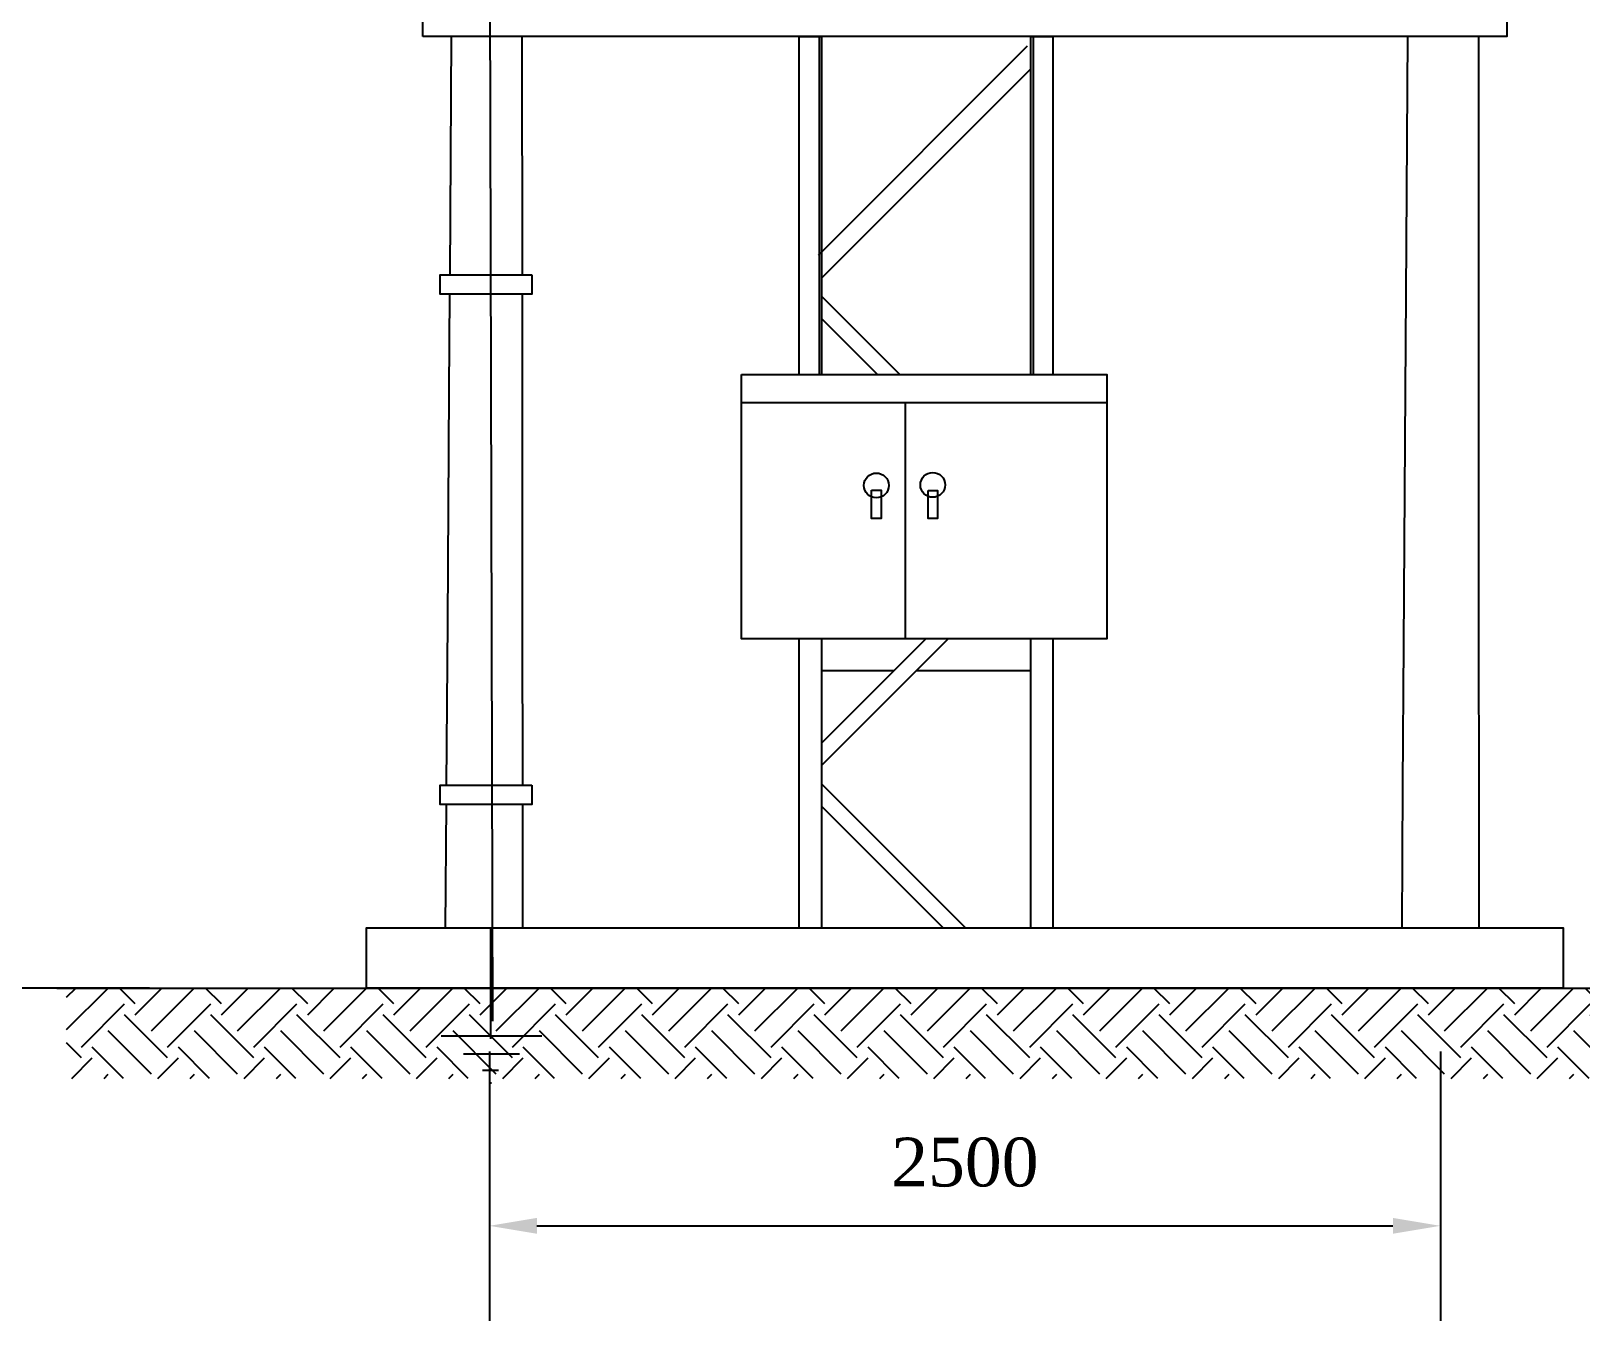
# Model space of a CAD drawing. Header units: inches. Extents: x -246336 to 136055, y -106871 to 69513.
# Drawn here: x -199535 to -195340, y -42079 to -38589 of the extents above; entities that cross this region are included whole.
import ezdxf

# ---------------------------------------------------------------- set-up
doc = ezdxf.new("R2010")
doc.units = ezdxf.units.IN
doc.header["$MEASUREMENT"] = 0
for name, color, linetype in [('Layer1', 7, 'Continuous'), ('XA-TT1', 7, 'Continuous'), ('XA-TT2', 7, 'Continuous')]:
    doc.layers.add(name, color=color, linetype=linetype)
doc.styles.add('VIET25', font='VNTIME_0.TTF', dxfattribs={"height": 2.5})

msp = doc.modelspace()

# ---------------------------------------------------------------- hatches: boundary and pattern name
at = {"layer": 'XA-TT1'}
h = msp.add_hatch(dxfattribs=at)
h.set_pattern_fill('EARTH', color=4, scale=660, angle=45, style=0)
h.set_pattern_definition([(45, (-202199.29, -47872.09), (1e-14, 233.3452), [165, -165]), (45, (-202243.04, -47828.34), (1e-14, 233.3452), [165, -165]), (45, (-202286.8, -47784.59), (1e-14, 233.3452), [165, -165]), (135, (-202286.8, -47755.42), (-233.3452, 3e-14), [165, -165]), (135, (-202243.04, -47711.67), (-233.3452, 3e-14), [165, -165]), (135, (-202199.29, -47667.91), (-233.3452, 3e-14), [165, -165])])
h.paths.add_polyline_path([(-199439.273, -41178.678), (-194783.113, -41178.678), (-194783.113, -41422.827), (-199439.273, -41422.827)])

# ---------------------------------------------------------------- linework, layer by layer
at = {"color": 2}
msp.add_line((-198299.977, -35872.994), (-198286.083, -41267.764), dxfattribs=at)
at = {"layer": 'Layer1'}
for p, q in [((-197612.487, -39594.266), (-196623.704, -39594.266)), ((-197169.1, -39594.266), (-197169.1, -40234.118))]:
    msp.add_line(p, q, dxfattribs=at)
for points in [[(-197612.487, -39518.989), (-196623.704, -39518.989), (-196623.704, -40234.118), (-197612.487, -40234.118)], [(-197260.029, -39831.964), (-197234.663, -39831.964), (-197234.663, -39908.003), (-197260.029, -39908.003)], [(-197107.165, -39832.631), (-197081.799, -39832.631), (-197081.799, -39908.67), (-197107.165, -39908.67)]]:
    msp.add_lwpolyline(points, close=True, dxfattribs=at)
for centre in [(-197247.211, -39818.887), (-197094.623, -39817.293)]:
    msp.add_circle(centre, 33.598, dxfattribs=at)
at = {"layer": 'XA-TT1', "color": 7}
for p, q in [((-196838.875, -38630.81), (-197405.155, -39197.09)), ((-196829.541, -38691.648), (-197395.821, -39257.928)), ((-197183.707, -39518.989), (-197395.821, -39306.875)), ((-197244.376, -39518.989), (-197395.821, -39367.545)), ((-197113.838, -40234.118), (-197395.821, -40516.101)), ((-197053.168, -40234.118), (-197395.821, -40576.771)), ((-197005.639, -41015.9), (-197395.821, -40625.718)), ((-197066.309, -41015.9), (-197395.821, -40686.388))]:
    msp.add_line(p, q, dxfattribs=at)
at = {"layer": 'XA-TT1', "color": 2}
for p, q in [((-197402.552, -38604.678), (-197402.552, -39518.989)), ((-196822.81, -38604.678), (-196822.81, -39518.989))]:
    msp.add_line(p, q, dxfattribs=at)
at = {"layer": 'XA-TT1'}
msp.add_line((-196829.541, -38604.678), (-197395.821, -38604.678), dxfattribs=at)
at = {"layer": 'XA-TT1', "color": 1}
msp.add_line((-199465.209, -41178.678), (-194779.25, -41178.678), dxfattribs=at)
at = {"layer": 'XA-TT1', "color": 4, "linetype": 'Continuous'}
for p, q in [((-198294.68, -41350.278), (-198294.68, -42079.272)), ((-195720.68, -41350.278), (-195720.68, -42079.272)), ((-195720.68, -41350.278), (-195720.68, -42079.272)), ((-198165.98, -41821.872), (-195849.38, -41821.872))]:
    msp.add_line(p, q, dxfattribs=at)
at = {"layer": 'XA-TT1', "color": 7, "flags": 128}
for points in [[(-198474.86, -38604.678), (-198474.86, -38484.558), (-196688.756, -38484.558)], [(-196688.756, -38484.558), (-195540.5, -38484.558), (-195540.5, -38604.678), (-198474.86, -38604.678)], [(-198397.864, -38604.672), (-198402.16, -39249.13)], [(-198205.232, -39249.13), (-198205.537, -38604.672)], [(-197455.881, -39462.678), (-197455.881, -38604.678), (-197395.821, -38604.678), (-197395.821, -39462.678)], [(-196829.541, -39462.678), (-196829.541, -38604.678), (-196769.481, -38604.678), (-196769.481, -39462.678)], [(-195809.34, -38604.678), (-195813.983, -39301.072)], [(-195616.684, -39301.072), (-195617.014, -38604.678)], [(-198402.507, -39301.066), (-198404.249, -39562.424)], [(-198205.084, -39562.424), (-198205.207, -39301.066)], [(-195813.983, -39301.072), (-195815.725, -39562.431)], [(-195616.56, -39562.431), (-195616.684, -39301.072)], [(-197455.881, -39518.989), (-197455.881, -39462.678)], [(-197395.821, -39462.678), (-197395.821, -39518.989)], [(-196829.541, -39518.989), (-196829.541, -39462.678)], [(-196769.481, -39462.678), (-196769.481, -39518.989)], [(-198404.249, -39562.424), (-198408.425, -40188.764)], [(-198204.787, -40188.764), (-198205.084, -39562.424)], [(-195815.725, -39562.431), (-195820.301, -40248.831)], [(-195616.235, -40248.831), (-195616.56, -39562.431)], [(-198408.425, -40188.764), (-198411.364, -40629.647)], [(-198204.578, -40629.647), (-198204.787, -40188.764)], [(-197455.881, -41015.9), (-197455.881, -40234.118)], [(-197395.821, -40234.118), (-197395.821, -41015.9)], [(-196829.541, -41015.9), (-196829.541, -40234.118)], [(-196769.481, -40234.118), (-196769.481, -41015.9)], [(-195820.301, -40248.831), (-195822.84, -40629.653)], [(-195616.054, -40629.653), (-195616.235, -40248.831)], [(-197200.398, -40320.678), (-197395.821, -40320.678)], [(-196829.541, -40320.678), (-197139.728, -40320.678)], [(-195822.84, -40629.653), (-195825.415, -41015.9)], [(-195615.871, -41015.9), (-195616.054, -40629.653)], [(-198411.71, -40681.582), (-198413.939, -41015.894)], [(-198204.395, -41015.894), (-198204.553, -40681.582)]]:
    msp.add_lwpolyline(points, dxfattribs=at)
msp.add_lwpolyline([(-198627.207, -41178.678), (-198627.207, -41015.9), (-195388.154, -41015.9), (-195388.154, -41178.678)], close=True, dxfattribs=at)
at = {"layer": 'XA-TT1', "color": 2, "flags": 128}
for points in [[(-198291.927, -41014.095), (-198291.927, -41316.338)], [(-198425.482, -41308.228), (-198152.69, -41308.228)], [(-198364.591, -41356.89), (-198213.581, -41356.89)], [(-198313.442, -41400.685), (-198269.601, -41400.685)], [(-198296.393, -41434.748), (-198289.086, -41434.748)]]:
    msp.add_lwpolyline(points, dxfattribs=at)
at = {"layer": 'XA-TT1', "flags": 128}
msp.add_lwpolyline([(-199214.615, -41178.678), (-200777.66, -41178.678)], dxfattribs=at)
at = {"layer": 'XA-TT1', "color": 4, "linetype": 'Continuous'}
for points in [[(-198165.98, -41800.422), (-198165.98, -41843.322), (-198294.68, -41821.872)], [(-195849.38, -41800.422), (-195849.38, -41843.322), (-195720.68, -41821.872)]]:
    msp.add_solid(points, dxfattribs=at)
at = {"layer": 'XA-TT2'}
for points in [[(-198179.999, -39249.13), (-198179.999, -39301.066), (-198427.575, -39301.066), (-198427.575, -39249.13)], [(-198179.999, -40629.647), (-198179.999, -40681.582), (-198427.575, -40681.582), (-198427.575, -40629.647)]]:
    msp.add_lwpolyline(points, close=True, dxfattribs=at)

# ---------------------------------------------------------------- texts
at = {"layer": 'XA-TT1', "insert": (-197007.68, -41650.272), "char_height": 132, "attachment_point": 5, "style": 'VIET25'}
msp.add_mtext('2500', dxfattribs=at)

doc.saveas('drawing.dxf')
